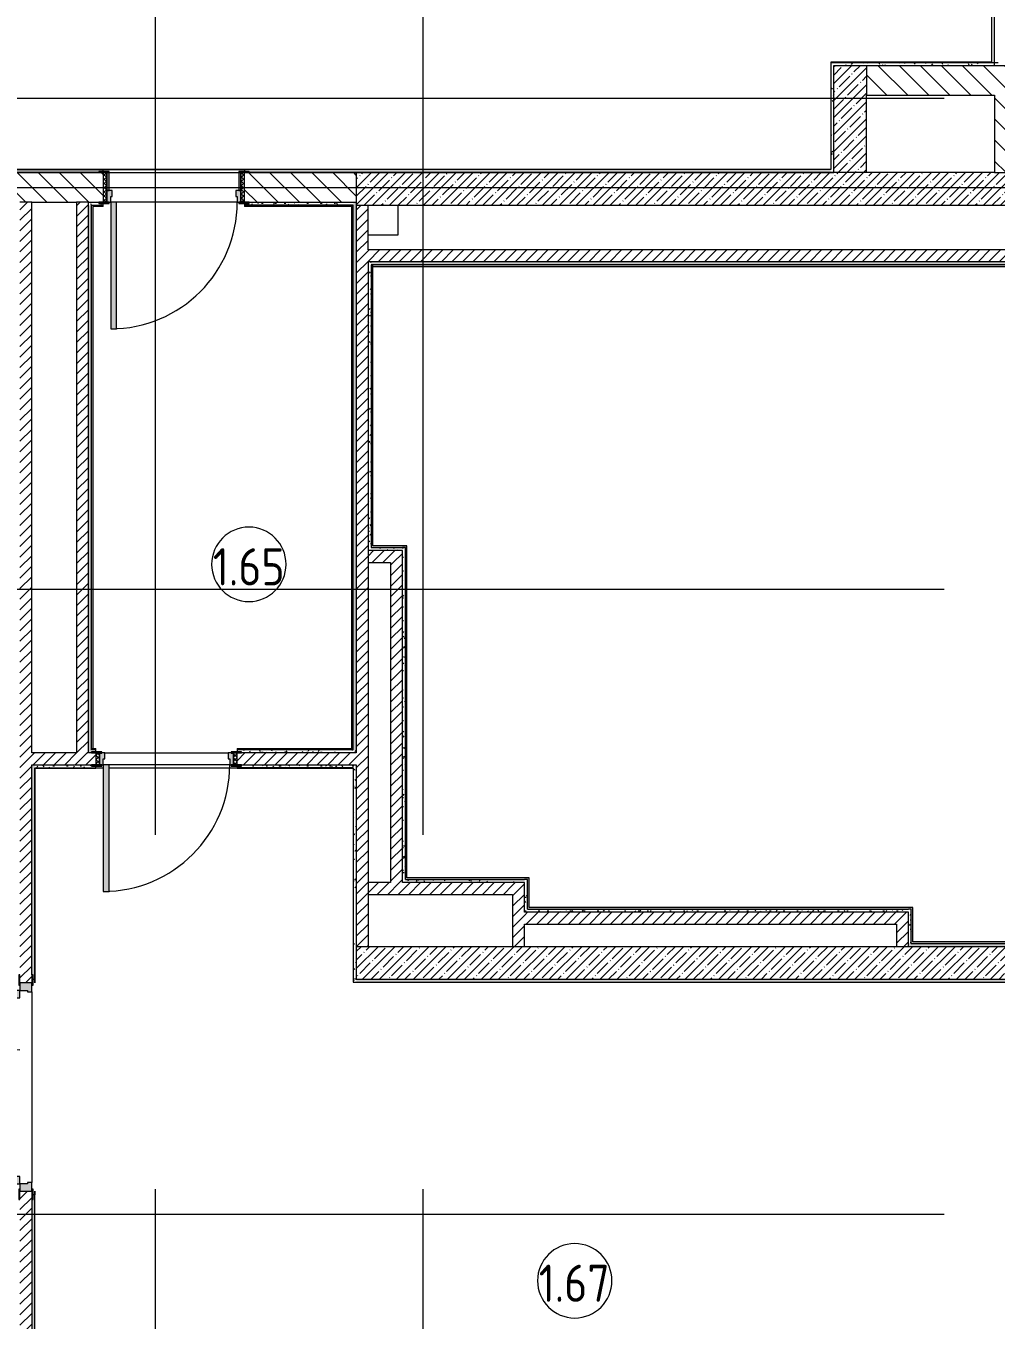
# Model space of a CAD drawing. Header units: millimetres. Extents: x -7229 to 196340, y -8553 to 29000.
# Drawn here: x 142206 to 148726, y 2889 to 11585 of the extents above; entities that cross this region are included whole.
import ezdxf

# ---------------------------------------------------------------- set-up
doc = ezdxf.new("R2010")
doc.units = ezdxf.units.MM
doc.linetypes.add('Осевая', pattern=[15875, 3175, -2381.25, 7937.5, -2381.25])
for name, color, linetype, lineweight in [('A-AREA-IDEN', 7, 'Continuous', 9), ('A-WALL-4', 7, 'Continuous', 13), ('I-WALL-6', 7, 'Continuous', 9), ('Оси-2', 7, 'Осевая', 9)]:
    doc.layers.add(name, color=color, linetype=linetype, lineweight=lineweight)
for name, color, linetype, lineweight, true_color in [('A-DOOR-5', 7, 'Continuous', 9, 0xaaaaaa), ('A-DOOR-6', 7, 'Continuous', 9, 0xe2e2e2), ('A-DOOR-FRAM-4', 7, 'Continuous', 9, 0xe2e2e2), ('A-DOOR-FRAM-5', 7, 'Continuous', 9, 0xaaaaaa), ('A-FLOR-3', 7, 'Continuous', 9, 0xaaaaaa), ('I-WALL-4', 7, 'Continuous', 9, 0x99bbae), ('I-WALL-8', 9, 'Continuous', 9, 0x808080)]:
    doc.layers.add(name, color=color, linetype=linetype, lineweight=lineweight, true_color=true_color)
doc.styles.add('GOST Common', font='GOST_Common.ttf', dxfattribs={"width": 0.9, "height": 250})
pattern_1 = [(45, (50216.3, 0), (-35.35534, 35.35534), [])]
pattern_2 = [(135, (50216.3, 0), (-70.71068, -70.71068), [])]
pattern_3 = [(45, (50216.3, 0), (-57.024626, 57.024626), []), (45, (50273.33, 0), (-57.024626, 57.024626), [100.806, -20.161, 3.353, -16.808])]
pattern_4 = [(0, (50216.302, 0), (121.92, 30.48), [10.058, -81.382, 10.058, -81.382, -487.68]), (0, (50216.302, 0), (121.92, 30.48), [-182.88, 10.058, -172.822, 10.058, -81.382, -213.36]), (0, (50216.302, 0), (121.92, 30.48), [-457.2, 10.058, -50.902, 10.058, -142.342]), (120, (50262.022, 15.24), (-87.356454, 90.345817), [10.058, -81.382, 10.058, -81.382, -487.68]), (120, (50262.022, 15.24), (-87.356454, 90.345817), [-182.88, 10.058, -172.822, 10.058, -81.382, -213.36]), (120, (50262.022, 15.24), (-87.356454, 90.345817), [-457.2, 10.058, -50.902, 10.058, -142.342]), (240, (50277.262, 76.2), (-34.563546, -120.825817), [10.058, -81.382, 10.058, -81.382, -487.68]), (240, (50277.262, 76.2), (-34.563546, -120.825817), [-182.88, 10.058, -172.822, 10.058, -81.382, -213.36]), (240, (50277.262, 76.2), (-34.563546, -120.825817), [-457.2, 10.058, -50.902, 10.058, -142.342])]

# ---------------------------------------------------------------- blocks, each defined once
blk = doc.blocks.new('110_Дверь_СКБ_1Ст_Внутренняя1 - Д-8 950x2100h_охрана-31784688-План монтажа зашивок 1 этажа в осях 23_1-33 лист 3')
at = {"layer": 'A-DOOR-5'}
h = blk.add_hatch(dxfattribs=at)
h.set_pattern_fill('FP_41', color=256, style=0, pattern_type=2)
h.set_pattern_definition([(135, (1826.41, 164.685), (-14.14214, -14.14214), []), (225, (1826.41, 164.685), (14.14214, -14.14214), [])])
h.paths.add_polyline_path([(487.5, 100), (462.5, 100), (462.5, -100), (487.5, -100)])
at = {"layer": 'A-DOOR-6'}
h = blk.add_hatch(color=256, dxfattribs=at)
h.paths.add_polyline_path([(458.8, 100), (437.5, 100), (437.5, 60), (427.5, 60), (427.5, 20), (462.5, 20), (462.5, 100)])
h.paths.add_polyline_path([(-437.5, 100), (-437.5, 20), (-402.5, 20), (-402.5, 60), (-412.5, 60), (-412.5, 100), (-422.5, 100)])
at = {"layer": 'A-DOOR-FRAM-4'}
for points in [[(397.5, 950), (397.5, 100), (437.5, 100), (437.5, 950)], [(-442.5, 108), (-492.5, 108), (-492.5, 100), (-422.5, 100), (-422.5, 108), (-437.5, 108)], [(458.8, 108), (447.5, 108), (447.5, 100), (517.5, 100), (517.5, 108), (462.5, 108)], [(-437.5, 20), (-437.5, -100), (-422.5, -100), (-422.5, 20)], [(462.5, 20), (447.5, 20), (447.5, -100), (462.5, -100)], [(-422.5, -100), (-492.5, -100.1), (-492.5, -108), (-422.5, -108)], [(462.5, -100), (447.5, -100), (447.5, -108), (517.5, -108), (517.5, -100), (487.5, -100)]]:
    blk.add_hatch(color=256, dxfattribs=at).paths.add_polyline_path(points)
at = {"layer": 'A-DOOR-FRAM-5'}
h = blk.add_hatch(dxfattribs=at)
h.set_pattern_fill('FP_42', color=256, style=0, pattern_type=2)
h.set_pattern_definition([(45, (-296.384, 164.685), (-14.1421, 14.1421), []), (135, (-296.384, 164.685), (-14.1421, -14.1421), [])])
h.paths.add_polyline_path([(-458.5, 100), (-462.5, 100), (-462.5, -100), (-437.5, -100), (-437.5, 100)])
at = {"layer": 'A-DOOR-5'}
for p, q in [((437.5, 950), (397.5, 950)), ((397.5, 950), (397.5, 100)), ((437.5, 100), (437.5, 950)), ((397.5, 100), (437.5, 100))]:
    blk.add_line(p, q, dxfattribs=at)
blk.add_arc((437.5, 100), 850, 90, 180, dxfattribs=at)
at = {"layer": 'A-DOOR-FRAM-5'}
for p, q in [((-422.5, 108), (-492.5, 108)), ((-492.5, 108), (-492.5, 100)), ((-492.5, 100), (-422.5, 100)), ((-437.5, 100), (-462.5, 100)), ((-462.5, 100), (-462.5, -100)), ((-412.5, 100), (-437.5, 100)), ((-437.5, 100), (-437.5, 20)), ((-437.5, -100), (-437.5, 100)), ((-422.5, 100), (-437.5, 100)), ((-437.5, 100), (-437.5, 99)), ((-437.5, 99), (-422.5, 99)), ((-422.5, 100), (-422.5, 108)), ((-422.5, 99), (-422.5, 100)), ((-412.5, 60), (-412.5, 100)), ((437.5, 100), (437.5, 60)), ((462.5, 100), (437.5, 100)), ((517.5, 108), (447.5, 108)), ((447.5, 108), (447.5, 100)), ((462.5, 100), (447.5, 100)), ((447.5, 100), (447.5, 99)), ((447.5, 100), (517.5, 100)), ((447.5, 99), (462.5, 99)), ((462.5, 20), (462.5, 100)), ((487.5, 100), (462.5, 100)), ((462.5, 100), (462.5, -100)), ((462.5, 99), (462.5, 100)), ((487.5, -100), (487.5, 100)), ((517.5, 100), (517.5, 108)), ((-437.5, 20), (-402.5, 20)), ((-422.5, 20), (-437.5, 20)), ((-437.5, 20), (-437.5, -100)), ((-422.5, -100), (-422.5, 20)), ((-402.5, 60), (-412.5, 60)), ((-402.5, 20), (-402.5, 60)), ((437.5, 60), (427.5, 60)), ((427.5, 60), (427.5, 20)), ((427.5, 20), (462.5, 20)), ((462.5, 20), (447.5, 20)), ((447.5, 20), (447.5, -100)), ((462.5, -100), (462.5, 20)), ((-422.5, -100), (-492.5, -100)), ((-492.5, -100), (-492.5, -108)), ((-492.5, -108), (-422.5, -108)), ((-462.5, -100), (-437.5, -100)), ((-437.5, -100), (-422.5, -100)), ((-422.5, -108), (-422.5, -100)), ((447.5, -100), (462.5, -100)), ((517.5, -100), (447.5, -100)), ((447.5, -100), (447.5, -108)), ((447.5, -108), (517.5, -108)), ((462.5, -100), (487.5, -100)), ((517.5, -108), (517.5, -100))]:
    blk.add_line(p, q, dxfattribs=at)
blk = doc.blocks.new('110_Дверь_СКБ_1Ст_Внутренняя1 - Д-8 950x2100h_охрана-32224770-План монтажа зашивок 1 этажа в осях 23_1-33 лист 3')
at = {"layer": 'A-DOOR-5'}
h = blk.add_hatch(dxfattribs=at)
h.set_pattern_fill('FP_93', color=256, style=0, pattern_type=2)
h.set_pattern_definition([(135, (1826.41, 104.685), (-14.14214, -14.14214), []), (225, (1826.41, 104.685), (14.14214, -14.14214), [])])
h.paths.add_polyline_path([(462.5, 40), (462.5, -40), (487.5, -40), (486.7, 40)])
at = {"layer": 'A-DOOR-6'}
h = blk.add_hatch(color=256, dxfattribs=at)
h.paths.add_polyline_path([(-412.5, 40), (-437.5, 39.4), (-437.5, -40), (-402.5, -40), (-402.5, 0), (-412.5, 0), (-412.5, 38.7)])
h.paths.add_polyline_path([(462.5, 40), (437.5, 40), (437.5, 0), (427.5, 0), (427.5, -40), (462.5, -40)])
at = {"layer": 'A-DOOR-FRAM-4'}
for points in [[(397.5, 890), (397.5, 40), (437.5, 40), (437.5, 890), (408.8, 890)], [(-422.5, 48), (-492.5, 48), (-492.5, 40), (-422.5, 40)], [(462.5, 48), (447.5, 48), (447.5, 40), (517.5, 40), (517.5, 48), (467.5, 48)], [(-462.5, -40), (-492.5, -40.8), (-492.5, -48), (-422.5, -48), (-422.5, -40), (-437.5, -40)], [(517.5, -40), (447.5, -40), (447.5, -48), (517.5, -48)]]:
    blk.add_hatch(color=256, dxfattribs=at).paths.add_polyline_path(points)
at = {"layer": 'A-DOOR-FRAM-5'}
h = blk.add_hatch(dxfattribs=at)
h.set_pattern_fill('FP_94', color=256, style=0, pattern_type=2)
h.set_pattern_definition([(45, (-296.384, 104.685), (-14.1421, 14.1421), []), (135, (-296.384, 104.685), (-14.1421, -14.1421), [])])
h.paths.add_polyline_path([(-462.5, 40), (-462.5, -40), (-437.5, -39.4), (-437.5, 40)])
at = {"layer": 'A-DOOR-5'}
for p, q in [((437.5, 890), (397.5, 890)), ((397.5, 890), (397.5, 40)), ((437.5, 40), (437.5, 890)), ((397.5, 40), (437.5, 40))]:
    blk.add_line(p, q, dxfattribs=at)
blk.add_arc((437.5, 40), 850, 90, 180, dxfattribs=at)
at = {"layer": 'A-DOOR-FRAM-5'}
for p, q in [((-422.5, 48), (-492.5, 48)), ((-492.5, 48), (-492.5, 40)), ((-492.5, 40), (-422.5, 40)), ((-437.5, 40), (-462.5, 40)), ((-462.5, 40), (-462.5, -40)), ((-412.5, 40), (-437.5, 40)), ((-437.5, 40), (-437.5, -40)), ((-437.5, -40), (-437.5, 40)), ((-422.5, 40), (-437.5, 40)), ((-437.5, 40), (-437.5, 39)), ((-437.5, 39), (-422.5, 39)), ((-422.5, 40), (-422.5, 48)), ((-422.5, 39), (-422.5, 40)), ((-412.5, 0), (-412.5, 40)), ((-402.5, 0), (-412.5, 0)), ((-402.5, -40), (-402.5, 0)), ((437.5, 0), (427.5, 0)), ((427.5, 0), (427.5, -40)), ((437.5, 40), (437.5, 0)), ((462.5, 40), (437.5, 40)), ((517.5, 48), (447.5, 48)), ((447.5, 48), (447.5, 40)), ((462.5, 40), (447.5, 40)), ((447.5, 40), (447.5, 39)), ((447.5, 40), (517.5, 40)), ((447.5, 39), (462.5, 39)), ((462.5, -40), (462.5, 40)), ((487.5, 40), (462.5, 40)), ((462.5, 40), (462.5, -40)), ((462.5, 39), (462.5, 40)), ((487.5, -40), (487.5, 40)), ((517.5, 40), (517.5, 48)), ((-422.5, -40), (-492.5, -40)), ((-492.5, -40), (-492.5, -48)), ((-492.5, -48), (-422.5, -48)), ((-462.5, -40), (-437.5, -40)), ((-422.5, -39), (-437.5, -39)), ((-437.5, -39), (-437.5, -40)), ((-437.5, -40), (-402.5, -40)), ((-437.5, -40), (-422.5, -40)), ((-422.5, -40), (-422.5, -39)), ((-422.5, -48), (-422.5, -40)), ((427.5, -40), (462.5, -40)), ((462.5, -39), (447.5, -39)), ((447.5, -39), (447.5, -40)), ((447.5, -40), (462.5, -40)), ((517.5, -40), (447.5, -40)), ((447.5, -40), (447.5, -48)), ((447.5, -48), (517.5, -48)), ((462.5, -40), (462.5, -39)), ((462.5, -40), (487.5, -40)), ((517.5, -48), (517.5, -40))]:
    blk.add_line(p, q, dxfattribs=at)
blk = doc.blocks.new('110_Дверь_СКБ_2Ст - Д-5_п_ Из игровой в коридор-32215844-План монтажа зашивок 1 этажа в осях 23_1-33 лист 3')
at = {"layer": 'A-DOOR-6'}
for points in [[(-637.5, 53.8), (-637.5, 40), (-587.5, 40), (-587.5, 940), (-637.5, 940), (-637.5, 60)], [(612.5, 60), (612.5, 40), (662.5, 40), (662.5, 440), (612.5, 440)]]:
    blk.add_hatch(color=256, dxfattribs=at).paths.add_polyline_path(points)
h = blk.add_hatch(color=256, dxfattribs=at)
h.paths.add_polyline_path([(-687.5, 40), (-687.5, -40), (-627.5, -40), (-627.5, -10), (-637.5, -10), (-637.5, 40)])
h.paths.add_polyline_path([(652.5, -10), (652.5, -40), (712.5, -40), (712.5, 40), (662.5, 40), (662.5, -10)])
at = {"layer": 'A-DOOR-FRAM-4'}
for points in [[(-742.5, 40), (-672.5, 40), (-672.5, 48), (-742.5, 48), (-742.5, 40.2)], [(697.5, 40), (767.5, 40.1), (767.5, 48), (697.5, 48), (697.5, 40.8)], [(-742.5, -48), (-672.5, -48), (-672.5, -40), (-742.5, -40)], [(697.5, -47.8), (697.8, -48), (767.5, -48), (767.5, -40), (697.5, -40)]]:
    blk.add_hatch(color=256, dxfattribs=at).paths.add_polyline_path(points)
at = {"layer": 'A-DOOR-5'}
for p, q in [((-637.5, 940), (-637.5, 40)), ((-587.5, 940), (-637.5, 940)), ((-587.5, 40), (-587.5, 940)), ((662.5, 440), (612.5, 440)), ((612.5, 440), (612.5, 40)), ((662.5, 40), (662.5, 440)), ((-637.5, 40), (-587.5, 40)), ((612.5, 40), (662.5, 40))]:
    blk.add_line(p, q, dxfattribs=at)
for centre, radius, start, end in [((-637.5, 40), 900, 0, 90), ((662.5, 40), 400, 90, 180)]:
    blk.add_arc(centre, radius, start, end, dxfattribs=at)
at = {"layer": 'A-DOOR-FRAM-5'}
for p, q in [((-672.5, 48), (-742.5, 48)), ((-742.5, 48), (-742.5, 40)), ((-742.5, 40), (-672.5, 40)), ((-637.5, 40), (-687.5, 40)), ((-687.5, 40), (-687.5, -40)), ((-672.5, 40), (-672.5, 48)), ((-637.5, -10), (-637.5, 40)), ((662.5, 40), (662.5, -10)), ((712.5, 40), (662.5, 40)), ((767.5, 48), (697.5, 48)), ((697.5, 48), (697.5, 40)), ((697.5, 40), (767.5, 40)), ((712.5, -40), (712.5, 40)), ((767.5, 40), (767.5, 48)), ((-672.5, -40), (-742.5, -40)), ((-742.5, -40), (-742.5, -48)), ((-742.5, -48), (-672.5, -48)), ((-672.5, -39), (-687.5, -39)), ((-687.5, -39), (-687.5, -40)), ((-687.5, -40), (-627.5, -40)), ((-687.5, -40), (-672.5, -40)), ((-672.5, -40), (-672.5, -39)), ((-672.5, -48), (-672.5, -40)), ((-627.5, -10), (-637.5, -10)), ((-627.5, -40), (-627.5, -10)), ((662.5, -10), (652.5, -10)), ((652.5, -10), (652.5, -40)), ((652.5, -40), (712.5, -40)), ((712.5, -39), (697.5, -39)), ((697.5, -39), (697.5, -40)), ((697.5, -40), (712.5, -40)), ((767.5, -40), (697.5, -40)), ((697.5, -40), (697.5, -48)), ((697.5, -48), (767.5, -48)), ((712.5, -40), (712.5, -39)), ((767.5, -48), (767.5, -40))]:
    blk.add_line(p, q, dxfattribs=at)
blk = doc.blocks.new('Марка_Помещения - Номер-25198446-План монтажа зашивок 1 этажа в осях 23_1-33 лист 3')
at = {"layer": 'A-AREA-IDEN'}
for start, end in [(360, 180), (180, 360)]:
    blk.add_arc((0, 0), 2.5, start, end, dxfattribs=at)

msp = doc.modelspace()

# ---------------------------------------------------------------- hatches: boundary and pattern name
at = {"layer": 'I-WALL-4'}
h = msp.add_hatch(color=256, dxfattribs=at)
h.paths.add_polyline_path([(144526.3, 9969), (144537.3, 9980), (144526.3, 9980), (144526.3, 9970.3)])
h.paths.add_polyline_path([(144526.3, 8080), (144537.3, 8080), (144537.3, 9969), (144526.3, 9969), (144526.3, 8244.4)])
for points in [[(151238.6, 9969), (151276.3, 9969), (151276.3, 9980), (144537.3, 9980), (144527.6, 9969), (150732.3, 9969)], [(144767.3, 8080), (144767.3, 8091), (144537.3, 8091), (144537.3, 8080), (144756.3, 8080)], [(144756.3, 5850), (144767.3, 5850), (144767.3, 8080), (144756.3, 8080), (144756.3, 5850.3)], [(144767.3, 5850), (145587.3, 5850), (145587.3, 5861), (144767.3, 5861)], [(145576.3, 5650), (145587.3, 5650), (145587.3, 5850), (145576.3, 5849.7), (145576.3, 5650.1)], [(145587.3, 5650), (148167.3, 5650), (148167.3, 5661), (145587.3, 5661)], [(148167.3, 5420), (148167.3, 5650), (148156.3, 5649.9), (148156.3, 5420)]]:
    msp.add_hatch(color=256, dxfattribs=at).paths.add_polyline_path(points)
h = msp.add_hatch(color=256, dxfattribs=at)
h.paths.add_polyline_path([(151265.3, 5420), (151265.3, 5431), (150926.3, 5431), (150926.3, 5420), (151132.1, 5420)])
h.paths.add_polyline_path([(149876.3, 5420), (149876.3, 5431), (148167.3, 5431), (148167.3, 5420), (149402.8, 5420)])
at = {"layer": 'I-WALL-6'}
h = msp.add_hatch(dxfattribs=at)
h.set_pattern_fill('FP_143', color=256, style=0, pattern_type=2)
h.set_pattern_definition(pattern_2)
h.paths.add_polyline_path([(148916.3, 10600), (148916.3, 11320), (148716.3, 11320), (148716.3, 10600)])
h.paths.add_polyline_path([(148716.3, 13220), (148916.3, 13220), (148916.3, 13400), (148716.3, 13400), (148716.3, 13380)])
h = msp.add_hatch(dxfattribs=at)
h.set_pattern_fill('FP_141', color=256, style=0, pattern_type=2)
h.set_pattern_definition(pattern_3)
h.paths.add_polyline_path([(147636.6, 10600), (147855.3, 10600), (147855.3, 11320), (147635.3, 11320), (147635.3, 10600)])
h = msp.add_hatch(dxfattribs=at)
h.set_pattern_fill('FP_143', color=256, style=0, pattern_type=2)
h.set_pattern_definition(pattern_2)
h.paths.add_polyline_path([(148716.3, 11120), (148716.3, 11320), (147855.3, 11320), (147855.3, 11120), (148073.2, 11120)])
h = msp.add_hatch(dxfattribs=at)
h.set_pattern_fill('FP_143', color=256, style=0, pattern_type=2)
h.set_pattern_definition(pattern_2)
h.paths.add_polyline_path([(157346.3, 10400), (157346.3, 10600), (155311.3, 10600), (155311.3, 10400), (157326.3, 10400)])
h.paths.add_polyline_path([(153391.5, 10400), (153861.3, 10400), (153861.3, 10600), (151826.3, 10600), (151826.3, 10400), (152061.9, 10400)])
h.paths.add_polyline_path([(144416.9, 10400), (144426.3, 10400), (144426.3, 10600), (143676.3, 10600), (143676.3, 10400), (144406.3, 10400)])
h.paths.add_polyline_path([(142146.3, 10400), (142726.3, 10400), (142726.3, 10600), (141601.3, 10600), (141601.3, 10400), (142090.2, 10400)])
h.paths.add_polyline_path([(140201.3, 10400), (140201.3, 10600), (139826.3, 10600), (139826.3, 10400), (140176.3, 10400)])
h = msp.add_hatch(dxfattribs=at)
h.set_pattern_fill('FP_141', color=256, style=0, pattern_type=2)
h.set_pattern_definition(pattern_3)
h.paths.add_polyline_path([(144506.3, 10380), (151826.3, 10380), (151826.3, 10600), (144426.3, 10600), (144426.3, 10380)])
h = msp.add_hatch(dxfattribs=at)
h.set_pattern_fill('FP_142', color=256, style=0, pattern_type=2)
h.set_pattern_definition(pattern_1)
h.paths.add_polyline_path([(142166.3, 100), (142246.3, 100), (142245.3, 3755), (142166.3, 3755), (142166.3, 130)])
h.paths.add_polyline_path([(142166.3, 5155), (142246.3, 5155), (142246.3, 10400), (142166.3, 10400), (142166.3, 5160)])
h = msp.add_hatch(dxfattribs=at)
h.set_pattern_fill('FP_142', color=256, style=0, pattern_type=2)
h.set_pattern_definition(pattern_1)
h.paths.add_polyline_path([(142626.3, 6700), (142626.3, 10400), (142546.3, 10400), (142546.3, 6700)])
h = msp.add_hatch(dxfattribs=at)
h.set_pattern_fill('FP_142', color=256, style=0, pattern_type=2)
h.set_pattern_definition(pattern_1)
h.paths.add_polyline_path([(144506.3, 5400), (144506.3, 10380), (144426.3, 10380), (144426.3, 5400)])
h = msp.add_hatch(dxfattribs=at)
h.set_pattern_fill('FP_142', color=256, style=0, pattern_type=2)
h.set_pattern_definition(pattern_1)
h.paths.add_polyline_path([(145414.1, 10000), (151296.3, 10000), (151296.3, 10080), (144506.3, 10080), (144506.3, 10000), (144949.3, 10000)])
h = msp.add_hatch(dxfattribs=at)
h.set_pattern_fill('FP_142', color=256, style=0, pattern_type=2)
h.set_pattern_definition(pattern_1)
h.paths.add_polyline_path([(144506.3, 7980), (144736.3, 7980), (144736.3, 8060), (144506.3, 8060)])
h = msp.add_hatch(dxfattribs=at)
h.set_pattern_fill('FP_142', color=256, style=0, pattern_type=2)
h.set_pattern_definition(pattern_1)
h.paths.add_polyline_path([(144736.3, 5830), (144736.3, 7980), (144656.3, 7980), (144656.3, 5830)])
h = msp.add_hatch(dxfattribs=at)
h.set_pattern_fill('FP_142', color=256, style=0, pattern_type=2)
h.set_pattern_definition(pattern_1)
h.paths.add_polyline_path([(142676.3, 6620), (142676.3, 6700), (142246.3, 6700), (142246.3, 6620), (142646.3, 6620)])
h.paths.add_polyline_path([(143676.3, 6620), (144426.3, 6620), (144426.3, 6700), (143626.3, 6700), (143626.3, 6620), (143656.3, 6620)])
h = msp.add_hatch(dxfattribs=at)
h.set_pattern_fill('FP_142', color=256, style=0, pattern_type=2)
h.set_pattern_definition(pattern_1)
h.paths.add_polyline_path([(145476.3, 5750), (145476.3, 5830), (144506.3, 5830), (144506.3, 5750), (145414.1, 5750)])
h = msp.add_hatch(dxfattribs=at)
h.set_pattern_fill('FP_142', color=256, style=0, pattern_type=2)
h.set_pattern_definition(pattern_1)
h.paths.add_polyline_path([(145476.3, 5400), (145556.3, 5400), (145556.3, 5830), (145476.3, 5830), (145476.3, 5630)])
h = msp.add_hatch(dxfattribs=at)
h.set_pattern_fill('FP_142', color=256, style=0, pattern_type=2)
h.set_pattern_definition(pattern_1)
h.paths.add_polyline_path([(147276.3, 5550), (148056.3, 5550), (148056.3, 5630), (145556.3, 5630), (145556.3, 5550), (145576.3, 5550)])
h = msp.add_hatch(dxfattribs=at)
h.set_pattern_fill('FP_142', color=256, style=0, pattern_type=2)
h.set_pattern_definition(pattern_1)
h.paths.add_polyline_path([(148136.3, 5400), (148136.3, 5630), (148056.3, 5630), (148056.3, 5400), (148073.2, 5400)])
h = msp.add_hatch(dxfattribs=at)
h.set_pattern_fill('FP_141', color=256, style=0, pattern_type=2)
h.set_pattern_definition(pattern_3)
h.paths.add_polyline_path([(151209.8, 5180), (151826.3, 5180), (151826.3, 5400), (150926.3, 5400), (150926.3, 5180), (150956.3, 5180)])
h.paths.add_polyline_path([(147276.3, 5180), (149876.3, 5180), (149876.3, 5400), (144426.3, 5400), (144426.3, 5180), (145414.1, 5180)])
at = {"layer": 'I-WALL-8'}
h = msp.add_hatch(dxfattribs=at)
h.set_pattern_fill('FP_184', color=256, style=0, pattern_type=2)
h.set_pattern_definition(pattern_4)
h.paths.add_polyline_path([(148073.2, 11320), (148716.3, 11320), (148716.3, 11340), (147615.3, 11340), (147615.3, 11320), (147939.9, 11320)])
h = msp.add_hatch(dxfattribs=at)
h.set_pattern_fill('FP_184', color=256, style=0, pattern_type=2)
h.set_pattern_definition(pattern_4)
h.paths.add_polyline_path([(147635.3, 10600), (147635.3, 10600), (147635.3, 11320), (147615.3, 11319.6), (147615.3, 10600)])
h = msp.add_hatch(dxfattribs=at)
h.set_pattern_fill('FP_184', color=256, style=0, pattern_type=2)
h.set_pattern_definition(pattern_4)
h.paths.add_polyline_path([(139576.3, 10600), (139576.3, 10600), (140146.3, 10600), (140146.3, 10608), (140176.3, 10608), (140176.3, 10620), (139575.3, 10620), (139575.3, 10600)])
h.paths.add_polyline_path([(145414.1, 10600), (147615.3, 10600), (147614.3, 10620), (143676.3, 10620), (143676.3, 10608), (143706.3, 10608), (143706.3, 10600), (145066.9, 10600)])
h.paths.add_polyline_path([(141656.3, 10600), (142696.3, 10600.5), (142696.3, 10608), (142726.3, 10608), (142726.3, 10620), (141626.3, 10620), (141626.3, 10608), (141656.3, 10608)])
h = msp.add_hatch(dxfattribs=at)
h.set_pattern_fill('FP_184', color=256, style=0, pattern_type=2)
h.set_pattern_definition(pattern_4)
h.paths.add_polyline_path([(143676.3, 10380), (144406.3, 10380), (144405.8, 10400), (143706.3, 10399.2), (143706.3, 10392), (143676.3, 10392)])
h.paths.add_polyline_path([(142676.3, 10380), (142726.3, 10380), (142726.3, 10392), (142696.3, 10392.5), (142696.3, 10400), (142626.3, 10400), (142626.3, 10380), (142655.3, 10380)])
h = msp.add_hatch(dxfattribs=at)
h.set_pattern_fill('FP_184', color=256, style=0, pattern_type=2)
h.set_pattern_definition(pattern_4)
h.paths.add_polyline_path([(142626.3, 6700), (142646.3, 6700), (142646.3, 10380), (142626.3, 10380), (142626.3, 6708)])
h = msp.add_hatch(dxfattribs=at)
h.set_pattern_fill('FP_184', color=256, style=0, pattern_type=2)
h.set_pattern_definition(pattern_4)
h.paths.add_polyline_path([(144426.3, 6720), (144426.3, 10400), (144406.3, 10400), (144406.3, 6720)])
h = msp.add_hatch(dxfattribs=at)
h.set_pattern_fill('FP_184', color=256, style=0, pattern_type=2)
h.set_pattern_definition(pattern_4)
h.paths.add_polyline_path([(144506.3, 8060), (144526.3, 8060), (144526.3, 10000), (144506.3, 10000), (144506.3, 8080)])
h = msp.add_hatch(dxfattribs=at)
h.set_pattern_fill('FP_184', color=256, style=0, pattern_type=2)
h.set_pattern_definition(pattern_4)
h.paths.add_polyline_path([(145414.1, 9980), (151296.3, 9980), (151296.3, 10000), (144526.3, 10000), (144526.4, 9980), (144976.3, 9980)])
h = msp.add_hatch(dxfattribs=at)
h.set_pattern_fill('FP_184', color=256, style=0, pattern_type=2)
h.set_pattern_definition(pattern_4)
h.paths.add_polyline_path([(144736.3, 8060), (144736.3, 8080), (144526.3, 8080), (144526.3, 8060), (144656.3, 8060)])
h = msp.add_hatch(dxfattribs=at)
h.set_pattern_fill('FP_184', color=256, style=0, pattern_type=2)
h.set_pattern_definition(pattern_4)
h.paths.add_polyline_path([(144756.3, 5850), (144756.3, 8080), (144736.3, 8080), (144736.3, 5850), (144756.2, 5850)])
h = msp.add_hatch(dxfattribs=at)
h.set_pattern_fill('FP_184', color=256, style=0, pattern_type=2)
h.set_pattern_definition(pattern_4)
h.paths.add_polyline_path([(144426.3, 6700), (144426.3, 6720), (143626.3, 6720), (143626.3, 6708), (143656.3, 6708), (143656.3, 6700), (144410.3, 6700)])
h.paths.add_polyline_path([(142676.3, 6708), (142676.3, 6720), (142646.3, 6720), (142646.8, 6708), (142664.3, 6708)])
h = msp.add_hatch(dxfattribs=at)
h.set_pattern_fill('FP_184', color=256, style=0, pattern_type=2)
h.set_pattern_definition(pattern_4)
h.paths.add_polyline_path([(142246.3, 525), (142266.3, 525), (142266.3, 3730), (142254.3, 3730), (142254.3, 3700), (142246.3, 3700), (142246.3, 828.7)])
h.paths.add_polyline_path([(142266.3, 5180), (142266.3, 6620), (142246.3, 6620), (142246.7, 5210), (142254.3, 5210), (142254.3, 5180)])
h = msp.add_hatch(dxfattribs=at)
h.set_pattern_fill('FP_184', color=256, style=0, pattern_type=2)
h.set_pattern_definition(pattern_4)
h.paths.add_polyline_path([(143626.3, 6600), (144426.3, 6600), (144426.2, 6620), (143656.3, 6619.2), (143656.3, 6612), (143626.3, 6612)])
h.paths.add_polyline_path([(142266.3, 6600), (142676.3, 6600), (142676.3, 6612), (142646.3, 6612), (142646.3, 6620), (142266.3, 6620)])
h = msp.add_hatch(dxfattribs=at)
h.set_pattern_fill('FP_184', color=256, style=0, pattern_type=2)
h.set_pattern_definition(pattern_4)
h.paths.add_polyline_path([(144406.3, 5160), (144426.3, 5160), (144426.3, 6600), (144406.3, 6600), (144406.3, 5180)])
h = msp.add_hatch(dxfattribs=at)
h.set_pattern_fill('FP_184', color=256, style=0, pattern_type=2)
h.set_pattern_definition(pattern_4)
h.paths.add_polyline_path([(145476.3, 5830), (145556.3, 5830), (145556.3, 5850), (144736.3, 5850), (144736.3, 5830), (145414.1, 5830)])
h = msp.add_hatch(dxfattribs=at)
h.set_pattern_fill('FP_184', color=256, style=0, pattern_type=2)
h.set_pattern_definition(pattern_4)
h.paths.add_polyline_path([(145576.3, 5650), (145576.3, 5850), (145556.3, 5850), (145556.3, 5650)])
h = msp.add_hatch(dxfattribs=at)
h.set_pattern_fill('FP_184', color=256, style=0, pattern_type=2)
h.set_pattern_definition(pattern_4)
h.paths.add_polyline_path([(148073.2, 5630), (148136.3, 5630), (148136.3, 5650), (145556.3, 5650), (145556.3, 5630), (148056.3, 5630)])
h = msp.add_hatch(dxfattribs=at)
h.set_pattern_fill('FP_184', color=256, style=0, pattern_type=2)
h.set_pattern_definition(pattern_4)
h.paths.add_polyline_path([(148136.3, 5420), (148156.3, 5420.1), (148156.3, 5650), (148136.3, 5650), (148136.3, 5420.4)])
h = msp.add_hatch(dxfattribs=at)
h.set_pattern_fill('FP_184', color=256, style=0, pattern_type=2)
h.set_pattern_definition(pattern_4)
h.paths.add_polyline_path([(151159.1, 5400), (151296.3, 5400), (151296.3, 5420), (150926.3, 5420), (150926.3, 5408), (150956.3, 5408), (150956.3, 5400)])
h.paths.add_polyline_path([(149402.8, 5400), (149846.3, 5400.4), (149846.3, 5408), (149876.3, 5408), (149876.3, 5420), (148136.3, 5420), (148136.3, 5400), (148156.3, 5400)])
h = msp.add_hatch(dxfattribs=at)
h.set_pattern_fill('FP_184', color=256, style=0, pattern_type=2)
h.set_pattern_definition(pattern_4)
h.paths.add_polyline_path([(150956.3, 5160), (151786.3, 5160), (151785.9, 5180), (150956.3, 5179.3), (150956.3, 5172), (150926.3, 5172), (150926.3, 5160)])
h.paths.add_polyline_path([(145414.1, 5160), (149876.3, 5160), (149876.3, 5172), (149846.3, 5172), (149846.3, 5180), (144426.3, 5180), (144426.3, 5160), (144756.3, 5160)])

# ---------------------------------------------------------------- linework, layer by layer
at = {"layer": 'A-FLOR-3'}
for p, q in [((148716.3, 11340), (148738.9, 11340)), ((143676.3, 10620), (142726.3, 10620)), ((142726.3, 10620), (143676.3, 10620)), ((144706.3, 10380), (144706.3, 10180)), ((144706.3, 10180), (144506.3, 10180)), ((142676.3, 6600), (142726.3, 6600)), ((142766.3, 6600), (143626.3, 6600))]:
    msp.add_line(p, q, dxfattribs=at)
at = {"layer": 'A-WALL-4'}
for p, q in [((147615.3, 11320), (147615.3, 10620)), ((147855.3, 11320), (147855.3, 11120)), ((148695.3, 11340), (148696.3, 11340)), ((141626.3, 10620), (142726.3, 10620)), ((147615.3, 10620), (143676.3, 10620)), ((144426.3, 10600), (144426.3, 10400)), ((148716.3, 10600), (148916.3, 10600)), ((142246.3, 10400), (142166.3, 10400)), ((142626.3, 10400), (142546.3, 10400)), ((151276.3, 9980), (144526.3, 9980)), ((144526.3, 9980), (144526.3, 9969)), ((144526.3, 8080), (144736.3, 8080)), ((144756.3, 5850), (144756.3, 8080)), ((144426.3, 6700), (143656.3, 6700)), ((142266.3, 6600), (142676.3, 6600)), ((142266.3, 6600), (142266.3, 5180)), ((144406.3, 6600), (143626.3, 6600)), ((144406.3, 6600), (144406.3, 5160)), ((144756.3, 5850), (145556.3, 5850)), ((145576.3, 5650), (145576.3, 5850)), ((145576.3, 5650), (148136.3, 5650)), ((148156.3, 5420), (148156.3, 5650)), ((144426.3, 5400), (144506.3, 5400)), ((148156.3, 5420), (149876.3, 5420)), ((142266.3, 525), (142266.3, 3730))]:
    msp.add_line(p, q, dxfattribs=at)
at = {"layer": 'I-WALL-6'}
for p, q in [((148716.3, 11320), (148716.3, 13400)), ((148695.3, 13380), (148695.3, 11340)), ((148696.3, 11340), (148696.3, 13220)), ((148696.3, 11341), (147614.3, 11341)), ((147614.3, 11341), (147614.3, 10621)), ((147615.3, 11340), (147615.3, 11320)), ((147615.3, 11340), (148716.3, 11340)), ((147635.3, 11320), (151025.3, 11320)), ((147635.3, 10600), (147635.3, 11320)), ((147635.3, 11320), (148716.3, 11320)), ((147855.3, 11120), (148716.3, 11120)), ((147855.3, 10600), (147855.3, 11120)), ((148716.3, 11120), (148716.3, 10600)), ((142726.3, 10621), (141601.3, 10621)), ((142726.3, 10620), (142726.3, 10621)), ((142726.3, 10608), (142726.3, 10620)), ((147614.3, 10621), (143676.3, 10621)), ((143676.3, 10621), (143676.3, 10620)), ((143676.3, 10620), (143676.3, 10608)), ((142696.3, 10600), (141656.3, 10600)), ((141656.3, 10600), (142696.3, 10600)), ((142766.3, 10600), (143636.3, 10600)), ((148716.3, 10600), (143706.3, 10600)), ((143706.3, 10600), (147635.3, 10600)), ((142246.3, 6700), (142246.3, 10400)), ((142246.3, 10400), (142546.3, 10400)), ((142546.3, 10400), (142546.3, 6700)), ((142626.3, 6700), (142626.3, 10400)), ((142626.3, 10400), (142696.3, 10400)), ((142646.3, 10380), (142726.3, 10380)), ((142646.3, 6720), (142646.3, 10380)), ((142726.3, 10371), (142655.3, 10371)), ((142655.3, 10371), (142655.3, 6720)), ((142726.3, 10380), (142726.3, 10392)), ((142726.3, 10371), (142726.3, 10380)), ((143626.3, 10400), (142816.3, 10400)), ((143676.3, 10392), (143676.3, 10380)), ((143676.3, 10380), (143676.3, 10371)), ((144406.3, 10380), (143676.3, 10380)), ((144405.8, 10371), (143676.3, 10371)), ((143706.3, 10400), (144426.3, 10400)), ((144397.3, 6720.5), (144397.3, 10380)), ((144405.8, 10371), (144405.8, 10380)), ((144406.3, 6720), (144406.3, 10380)), ((144426.3, 10400), (144426.3, 6700)), ((144426.3, 10380), (151826.3, 10380)), ((144506.3, 10080), (144506.3, 10380)), ((151296.3, 10080), (144506.3, 10080)), ((144506.3, 10000), (144506.3, 5400)), ((151296.3, 10000), (144506.3, 10000)), ((144526.3, 9969), (144526.3, 8080)), ((144526.3, 9969), (151276.3, 9969)), ((144537.3, 8091), (144537.3, 9980)), ((144767.3, 8091), (144537.3, 8091)), ((144767.3, 5861), (144767.3, 8091)), ((144736.3, 8060), (144506.3, 8060)), ((144756.3, 8080), (144736.3, 8080)), ((144736.3, 5830), (144736.3, 8060)), ((144506.3, 7980), (144656.3, 7980)), ((144656.3, 7980), (144656.3, 5830)), ((142546.3, 6700), (142246.3, 6700)), ((142646.3, 6700), (142626.3, 6700)), ((142676.3, 6720), (142646.3, 6720)), ((142646.8, 6729), (142676.3, 6729)), ((142646.8, 6729), (142646.8, 6720)), ((142676.3, 6708), (142676.3, 6729)), ((142736.3, 6700), (143566.3, 6700)), ((143626.3, 6729), (143626.3, 6708)), ((143626.3, 6729), (144406.3, 6729)), ((144406.3, 6720), (143626.3, 6720)), ((144397.3, 6720.5), (144406.3, 6720.5)), ((142246.3, 6620), (142646.3, 6620)), ((142246.3, 5210), (142246.3, 6620)), ((142676.3, 6599), (142676.3, 6612)), ((143576.3, 6620), (142766.3, 6620)), ((143626.3, 6612), (143626.3, 6599)), ((143656.3, 6620), (144426.3, 6620)), ((144426.3, 6620), (144426.3, 5180)), ((142267.3, 6599), (142676.3, 6599)), ((142267.3, 5155), (142267.3, 6599)), ((143626.3, 6599), (144405.3, 6599)), ((144405.3, 6599), (144405.3, 5159)), ((144656.3, 5830), (144506.3, 5830)), ((145556.3, 5830), (144736.3, 5830)), ((145587.3, 5861), (144767.3, 5861)), ((145576.3, 5850), (145556.3, 5850)), ((145556.3, 5630), (145556.3, 5830)), ((145587.3, 5661), (145587.3, 5861)), ((144506.3, 5750), (145476.3, 5750)), ((145476.3, 5750), (145476.3, 5400)), ((148167.3, 5661), (145587.3, 5661)), ((148167.3, 5431), (148167.3, 5661)), ((148136.3, 5630), (145556.3, 5630)), ((148156.3, 5650), (148136.3, 5650)), ((148136.3, 5400), (148136.3, 5630)), ((145556.3, 5550), (148056.3, 5550)), ((145556.3, 5400), (145556.3, 5550)), ((148056.3, 5550), (148056.3, 5400)), ((144506.3, 5400), (149846.3, 5400)), ((149876.3, 5431), (148167.3, 5431)), ((142254.3, 5180), (142266.3, 5180)), ((142266.3, 5180), (142266.3, 5155)), ((142266.3, 5155), (142267.3, 5155)), ((144405.3, 5159), (149876.3, 5159)), ((144406.3, 5160), (149876.3, 5160)), ((144426.3, 5180), (149846.3, 5180)), ((142246.3, 5095), (142246.3, 3815)), ((142266.3, 3755), (142266.3, 3730)), ((142267.3, 3755), (142266.3, 3755)), ((142267.3, 521), (142267.3, 3755)), ((142246.3, 3700), (142246.3, 100)), ((142266.3, 3730), (142254.3, 3730))]:
    msp.add_line(p, q, dxfattribs=at)
at = {"layer": 'Оси-2'}
for p, q in [((143076.3, 593.7), (143076.3, 19415.1)), ((144876.3, 593.7), (144876.3, 19415.1)), ((134883.9, 11100), (170535.3, 11100)), ((136153.9, 10500), (170535.3, 10500)), ((134883.9, 7800), (172976.3, 7800)), ((134883.9, 3600), (172976.3, 3600))]:
    msp.add_line(p, q, dxfattribs=at)

# ---------------------------------------------------------------- block references
at = {"layer": 'A-AREA-IDEN', "xscale": 99.99999999999993, "yscale": 99.99999999999993, "zscale": 99.99999999999993}
for p in [(143704.7, 7967.5), (145894.7, 3153.4)]:
    msp.add_blockref('Марка_Помещения - Номер-25198446-План монтажа зашивок 1 этажа в осях 23_1-33 лист 3', p, dxfattribs=at)
at = {"layer": 'A-DOOR-5'}
for name, p, rotation in [('110_Дверь_СКБ_1Ст_Внутренняя1 - Д-8 950x2100h_охрана-31784688-План монтажа зашивок 1 этажа в осях 23_1-33 лист 3', (143213.8, 10500), 180), ('110_Дверь_СКБ_1Ст_Внутренняя1 - Д-8 950x2100h_охрана-32224770-План монтажа зашивок 1 этажа в осях 23_1-33 лист 3', (143163.8, 6660), 180), ('110_Дверь_СКБ_2Ст - Д-5_п_ Из игровой в коридор-32215844-План монтажа зашивок 1 этажа в осях 23_1-33 лист 3', (142206.3, 4442.5), 89.99999999999991)]:
    msp.add_blockref(name, p, dxfattribs=dict(at, rotation=rotation))

# ---------------------------------------------------------------- texts
at = {"layer": 'A-AREA-IDEN', "char_height": 250, "width": 606.076, "attachment_point": 1, "style": 'GOST Common'}
for s, insert in [('1.65', (143462.8, 8076.1)), ('1.67', (145652.9, 3262))]:
    msp.add_mtext(s, dxfattribs=dict(at, insert=insert))

doc.saveas('drawing.dxf')
